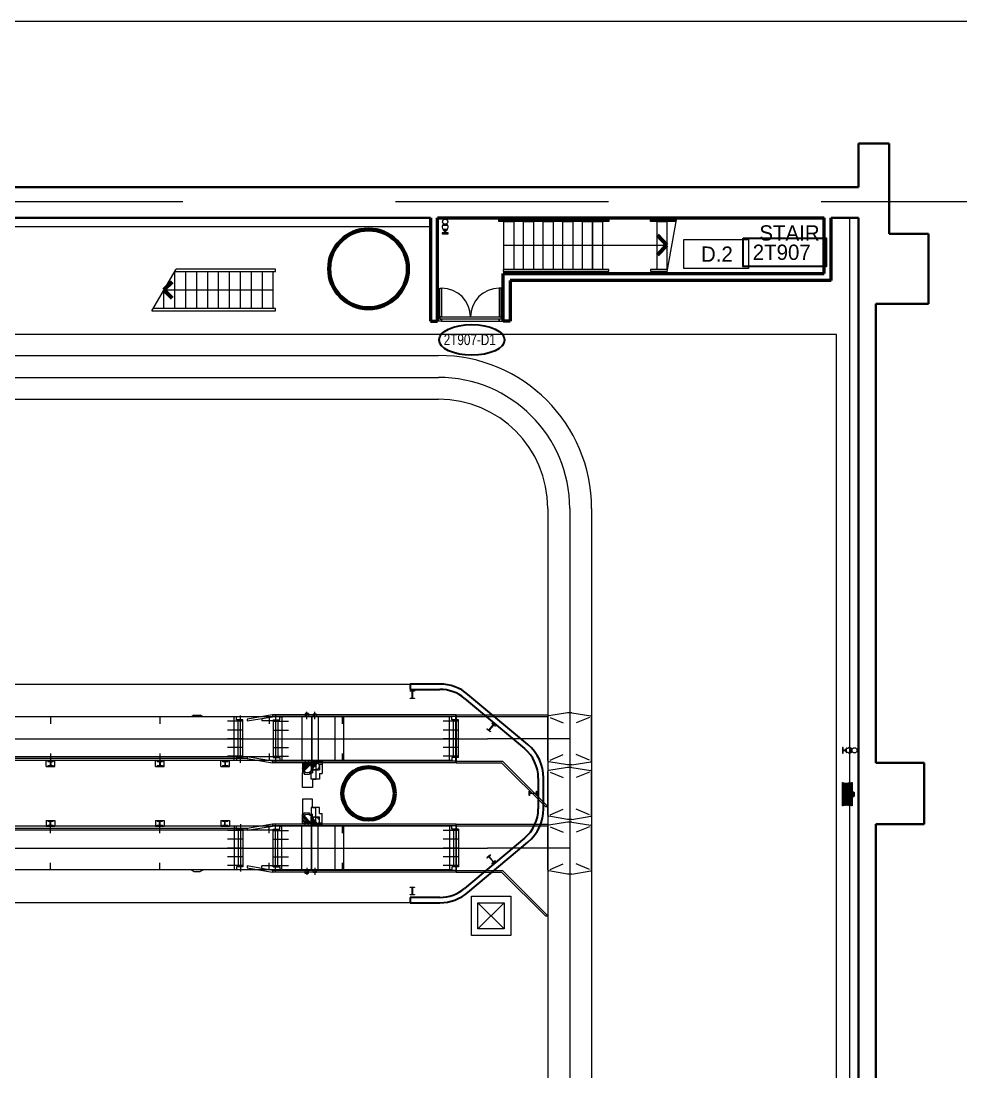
# Model space of a CAD drawing. Header units: metres. Extents: x 1807 to 3745, y 842 to 1968.
# Drawn here: x 3502.06 to 3523.54, y 1565.63 to 1589.67 of the extents above; entities that cross this region are included whole.
import ezdxf
from ezdxf.enums import TextEntityAlignment as Align

# ---------------------------------------------------------------- set-up
doc = ezdxf.new("R2010")
doc.units = ezdxf.units.M
doc.header["$MEASUREMENT"] = 0
doc.linetypes.add('DGN1', pattern=[7.299439, 0, -7.299439])
doc.linetypes.add('DGN2', pattern=[9.732586, 4.866293, -4.866293])
doc.layers.get('0').update_dxf_attribs({"lineweight": 0})
for name, color, linetype, lineweight in [('Level 1', 7, 'Continuous', 0), ('Level 31', 7, 'Continuous', 0), ('Level 33', 7, 'Continuous', 0), ('Primary Door', 7, 'Continuous', 0), ('TRIRIGA DOOR BOX', 7, 'Continuous', 0)]:
    doc.layers.add(name, color=color, linetype=linetype, lineweight=lineweight)
doc.styles.add('Style-CHAR_FAST_FONT', font='CHAR_FAST_FONT.shx', dxfattribs={"height": 0.2})

# ---------------------------------------------------------------- blocks, each defined once
blk = doc.blocks.new('AnonymusCell_226')
at = {"layer": 'Primary Door', "color": 7, "linetype": 'Continuous', "lineweight": 30}
blk.add_ellipse((0, 0), major_axis=(0.75, 0), ratio=0.466667, dxfattribs=at)
at = {"layer": 'Primary Door', "color": 7, "linetype": 'Continuous', "lineweight": 30, "style": 'Style-CHAR_FAST_FONT', "width": 0.799986}
blk.add_text('2T907-D1', height=0.25, dxfattribs=at).set_placement((-0.643, 0.133), align=Align.TOP_LEFT)
blk = doc.blocks.new('RFNUM4_4')
at = {"layer": 'Level 33', "color": 7, "linetype": 'Continuous', "lineweight": 13}
blk.add_lwpolyline([(0.00222, -0.00221), (-0.00763, -0.00221), (-0.00763, 0.00221), (0.00222, 0.00221)], close=True, dxfattribs=at)
at = {"layer": 'Level 33', "color": 7, "linetype": 'Continuous', "lineweight": 13, "style": 'Style-CHAR_FAST_FONT'}
blk.add_text(' D.2', height=0.002333, rotation=180, dxfattribs=at).set_placement((-0.0024, 0), align=Align.MIDDLE_CENTER)

msp = doc.modelspace()

# ---------------------------------------------------------------- linework, layer by layer
at = {"layer": 'Level 1', "color": 7, "linetype": 'Continuous', "lineweight": 13}
for p, q in [((3405.77, 1589.67), (3524.2, 1589.67)), ((3505.044, 1583.041), (3505.602, 1583.993)), ((3507.873, 1583.993), (3505.602, 1583.993)), ((3507.873, 1583.943), (3507.873, 1583.993)), ((3505.573, 1583.943), (3507.873, 1583.943)), ((3505.573, 1583.091), (3505.573, 1583.943)), ((3505.823, 1583.091), (3505.823, 1583.943)), ((3506.073, 1583.091), (3506.073, 1583.943)), ((3506.323, 1583.091), (3506.323, 1583.943)), ((3506.573, 1583.091), (3506.573, 1583.943)), ((3506.823, 1583.091), (3506.823, 1583.943)), ((3507.073, 1583.091), (3507.073, 1583.943)), ((3507.323, 1583.091), (3507.323, 1583.943)), ((3507.573, 1583.091), (3507.573, 1583.943)), ((3507.823, 1583.091), (3507.823, 1583.943)), ((3505.323, 1583.091), (3505.323, 1583.517)), ((3505.044, 1583.041), (3507.873, 1583.041)), ((3507.873, 1583.091), (3505.073, 1583.091)), ((3507.873, 1583.041), (3507.873, 1583.091)), ((3510.95, 1574.35), (3511.051, 1574.35)), ((3510.95, 1574.342), (3510.95, 1574.35)), ((3510.991, 1574.342), (3510.95, 1574.342)), ((3510.998, 1574.188), (3510.998, 1574.334)), ((3511.003, 1574.334), (3511.003, 1574.188)), ((3511.051, 1574.342), (3511.01, 1574.342)), ((3511.051, 1574.35), (3511.051, 1574.342)), ((3510.95, 1574.172), (3510.95, 1574.18)), ((3510.95, 1574.18), (3510.991, 1574.18)), ((3511.051, 1574.172), (3510.95, 1574.172)), ((3511.01, 1574.18), (3511.051, 1574.18)), ((3511.051, 1574.18), (3511.051, 1574.172)), ((3512.708, 1573.472), (3512.713, 1573.479)), ((3512.786, 1573.407), (3512.708, 1573.472)), ((3512.713, 1573.479), (3512.745, 1573.452)), ((3512.755, 1573.453), (3512.85, 1573.566)), ((3512.853, 1573.563), (3512.759, 1573.45)), ((3512.76, 1573.439), (3512.791, 1573.413)), ((3512.791, 1573.413), (3512.786, 1573.407)), ((3512.817, 1573.603), (3512.823, 1573.609)), ((3512.849, 1573.576), (3512.817, 1573.603)), ((3512.823, 1573.609), (3512.9, 1573.543)), ((3512.895, 1573.537), (3512.864, 1573.564)), ((3512.9, 1573.543), (3512.895, 1573.537)), ((3520.838, 1571.716), (3520.838, 1572.246)), ((3520.838, 1572.246), (3520.853, 1572.246)), ((3520.853, 1572.246), (3520.853, 1571.716)), ((3521.044, 1571.716), (3521.044, 1572.246)), ((3521.044, 1572.246), (3521.058, 1572.246)), ((3521.058, 1572.246), (3521.058, 1571.716)), ((3513.672, 1571.949), (3513.672, 1572.051)), ((3513.672, 1572.051), (3513.68, 1572.051)), ((3513.68, 1571.949), (3513.672, 1571.949)), ((3513.68, 1572.051), (3513.68, 1572.01)), ((3513.68, 1571.99), (3513.68, 1571.949)), ((3513.688, 1572.002), (3513.834, 1572.002)), ((3513.834, 1571.998), (3513.688, 1571.998)), ((3513.842, 1572.01), (3513.842, 1572.051)), ((3513.842, 1572.051), (3513.85, 1572.051)), ((3513.842, 1571.949), (3513.842, 1571.99)), ((3513.85, 1571.949), (3513.842, 1571.949)), ((3513.85, 1572.051), (3513.85, 1571.949)), ((3520.853, 1571.716), (3520.838, 1571.716)), ((3521.058, 1571.716), (3521.044, 1571.716)), ((3512.786, 1570.593), (3512.708, 1570.528)), ((3512.708, 1570.528), (3512.713, 1570.521)), ((3512.713, 1570.521), (3512.745, 1570.548)), ((3512.755, 1570.547), (3512.85, 1570.434)), ((3512.853, 1570.437), (3512.759, 1570.55)), ((3512.76, 1570.561), (3512.791, 1570.587)), ((3512.791, 1570.587), (3512.786, 1570.593)), ((3512.849, 1570.424), (3512.817, 1570.397)), ((3512.817, 1570.397), (3512.823, 1570.391)), ((3512.823, 1570.391), (3512.9, 1570.457)), ((3512.895, 1570.463), (3512.864, 1570.436)), ((3512.9, 1570.457), (3512.895, 1570.463)), ((3510.95, 1569.848), (3510.95, 1569.856)), ((3510.95, 1569.856), (3511.051, 1569.856)), ((3510.991, 1569.848), (3510.95, 1569.848)), ((3510.998, 1569.693), (3510.998, 1569.84)), ((3511.003, 1569.84), (3511.003, 1569.693)), ((3511.051, 1569.848), (3511.011, 1569.848)), ((3511.051, 1569.856), (3511.051, 1569.848)), ((3510.95, 1569.678), (3510.95, 1569.686)), ((3510.95, 1569.686), (3510.991, 1569.686)), ((3511.051, 1569.678), (3510.95, 1569.678)), ((3511.011, 1569.686), (3511.051, 1569.686)), ((3511.051, 1569.686), (3511.051, 1569.678)), ((3512.5, 1569.5), (3513.1, 1569.5)), ((3512.5, 1568.9), (3512.5, 1569.5)), ((3513.1, 1569.5), (3513.1, 1568.9)), ((3513.1, 1568.9), (3512.5, 1568.9))]:
    msp.add_line(p, q, dxfattribs=at)
at = {"layer": 'Level 1', "color": 7, "linetype": 'Continuous', "lineweight": 40}
for p, q in [((3521.2, 1585.87), (3521.2, 1586.87)), ((3521.2, 1586.87), (3521.9, 1586.87)), ((3521.9, 1586.87), (3521.9, 1584.8)), ((3403.57, 1585.87), (3521.2, 1585.87)), ((3474, 1585.17), (3511.42, 1585.17)), ((3520.58, 1585.17), (3521.2, 1585.17)), ((3521.2, 1585.17), (3521.2, 1522.9)), ((3521.9, 1584.8), (3522.8, 1584.8)), ((3522.8, 1584.8), (3522.8, 1583.2)), ((3522.8, 1583.2), (3521.6, 1583.2)), ((3521.6, 1583.2), (3521.6, 1572.7)), ((3521.6, 1572.7), (3522.7, 1572.7)), ((3522.7, 1572.7), (3522, 1572.7)), ((3522.7, 1571.3), (3522.7, 1572.7)), ((3522.7, 1572.7), (3522.7, 1571.3)), ((3522.7, 1571.3), (3521.6, 1571.3)), ((3521.6, 1571.3), (3521.6, 1560.7)), ((3522, 1571.3), (3522.7, 1571.3))]:
    msp.add_line(p, q, dxfattribs=at)
at = {"layer": 'Level 1', "color": 7, "linetype": 'DGN2', "lineweight": 0}
msp.add_line((3403.56, 1585.54), (3559.49, 1585.54), dxfattribs=at)
at = {"layer": 'Level 1', "color": 7, "linetype": 'Continuous', "lineweight": 53}
for p, q in [((3511.42, 1585.17), (3511.42, 1582.8)), ((3511.58, 1585.17), (3520.42, 1585.17)), ((3511.58, 1582.8), (3511.58, 1585.17)), ((3520.42, 1583.895), (3520.42, 1585.17)), ((3520.58, 1583.735), (3520.58, 1585.17)), ((3513.08, 1583.895), (3520.42, 1583.895)), ((3513.08, 1582.8), (3513.08, 1583.895)), ((3520.58, 1583.735), (3513.24, 1583.735)), ((3513.24, 1583.735), (3513.24, 1582.8)), ((3511.42, 1582.8), (3511.58, 1582.8)), ((3513.24, 1582.8), (3513.08, 1582.8))]:
    msp.add_line(p, q, dxfattribs=at)
at = {"layer": 'Level 1', "color": 7, "linetype": 'Continuous', "lineweight": 0}
for p, q in [((3513.32, 1585.17), (3513.095, 1585.17)), ((3513.095, 1585.17), (3513.095, 1585.12)), ((3513.32, 1585.12), (3513.32, 1585.17)), ((3513.77, 1585.17), (3513.545, 1585.17)), ((3513.545, 1585.17), (3513.545, 1585.12)), ((3513.77, 1585.12), (3513.77, 1585.17)), ((3514.22, 1585.17), (3513.995, 1585.17)), ((3513.995, 1585.17), (3513.995, 1585.12)), ((3514.22, 1585.12), (3514.22, 1585.17)), ((3514.67, 1585.17), (3514.445, 1585.17)), ((3514.445, 1585.17), (3514.445, 1585.12)), ((3514.67, 1585.12), (3514.67, 1585.17)), ((3515.12, 1585.17), (3514.895, 1585.17)), ((3514.895, 1585.17), (3514.895, 1585.12)), ((3515.12, 1585.12), (3515.12, 1585.17)), ((3515.345, 1585.17), (3515.12, 1585.17)), ((3515.12, 1585.17), (3515.12, 1585.12)), ((3515.345, 1585.12), (3515.345, 1585.17)), ((3516.82, 1585.17), (3516.595, 1585.17)), ((3516.595, 1585.17), (3516.595, 1585.12)), ((3516.82, 1583.895), (3517.045, 1585.17)), ((3516.82, 1585.12), (3516.82, 1585.17)), ((3521, 1523), (3521, 1585.17)), ((3448.58, 1584.97), (3511.42, 1584.97)), ((3511.704, 1584.999), (3511.704, 1585.014)), ((3511.713, 1585.016), (3511.713, 1585.033)), ((3511.733, 1584.999), (3511.733, 1585.014)), ((3511.77, 1584.999), (3511.77, 1585.014)), ((3511.79, 1585.033), (3511.79, 1585.016)), ((3511.798, 1585.014), (3511.799, 1585.014)), ((3511.799, 1585.014), (3511.799, 1584.999)), ((3512.98, 1585.08), (3512.98, 1585.12)), ((3512.98, 1585.12), (3515.495, 1585.12)), ((3515.495, 1585.08), (3512.98, 1585.08)), ((3513.095, 1585.12), (3513.32, 1585.12)), ((3513.095, 1585.08), (3513.32, 1585.08)), ((3513.095, 1583.985), (3513.095, 1585.08)), ((3513.32, 1585.08), (3513.32, 1583.985)), ((3513.545, 1585.12), (3513.77, 1585.12)), ((3513.545, 1585.08), (3513.77, 1585.08)), ((3513.545, 1583.985), (3513.545, 1585.08)), ((3513.77, 1585.08), (3513.77, 1583.985)), ((3513.995, 1585.12), (3514.22, 1585.12)), ((3513.995, 1585.08), (3514.22, 1585.08)), ((3513.995, 1583.985), (3513.995, 1585.08)), ((3514.22, 1585.08), (3514.22, 1583.985)), ((3514.445, 1585.12), (3514.67, 1585.12)), ((3514.445, 1585.08), (3514.67, 1585.08)), ((3514.445, 1583.985), (3514.445, 1585.08)), ((3514.67, 1585.08), (3514.67, 1583.985)), ((3514.895, 1585.12), (3515.12, 1585.12)), ((3514.895, 1585.08), (3515.12, 1585.08)), ((3514.895, 1583.985), (3514.895, 1585.08)), ((3515.12, 1585.12), (3515.345, 1585.12)), ((3515.12, 1585.08), (3515.12, 1583.985)), ((3515.12, 1585.08), (3515.345, 1585.08)), ((3515.12, 1583.985), (3515.12, 1585.08)), ((3515.345, 1585.08), (3515.345, 1583.985)), ((3515.495, 1585.12), (3515.495, 1585.08)), ((3516.445, 1585.12), (3517.036, 1585.12)), ((3516.445, 1585.08), (3516.445, 1585.12)), ((3517.029, 1585.08), (3516.445, 1585.08)), ((3516.595, 1585.12), (3516.82, 1585.12)), ((3516.595, 1585.08), (3516.82, 1585.08)), ((3516.595, 1583.985), (3516.595, 1585.08)), ((3516.82, 1585.08), (3516.82, 1583.985)), ((3511.819, 1584.822), (3511.684, 1584.822)), ((3511.684, 1584.822), (3511.684, 1584.802)), ((3511.684, 1584.802), (3511.819, 1584.802)), ((3511.799, 1584.899), (3511.704, 1584.899)), ((3511.704, 1584.899), (3511.704, 1584.889)), ((3511.704, 1584.889), (3511.799, 1584.889)), ((3511.774, 1584.889), (3511.729, 1584.889)), ((3511.729, 1584.889), (3511.729, 1584.88)), ((3511.744, 1584.857), (3511.74, 1584.857)), ((3511.741, 1584.877), (3511.741, 1584.889)), ((3511.759, 1584.857), (3511.744, 1584.857)), ((3511.744, 1584.857), (3511.744, 1584.822)), ((3511.744, 1584.822), (3511.759, 1584.822)), ((3511.763, 1584.857), (3511.759, 1584.857)), ((3511.759, 1584.822), (3511.759, 1584.857)), ((3511.762, 1584.877), (3511.762, 1584.889)), ((3511.774, 1584.877), (3511.774, 1584.889)), ((3511.799, 1584.889), (3511.799, 1584.899)), ((3511.819, 1584.802), (3511.819, 1584.822)), ((3513.095, 1584.545), (3516.82, 1584.545)), ((3515.495, 1583.985), (3513.08, 1583.985)), ((3513.08, 1583.985), (3513.08, 1583.945)), ((3513.32, 1583.985), (3513.095, 1583.985)), ((3513.77, 1583.985), (3513.545, 1583.985)), ((3514.22, 1583.985), (3513.995, 1583.985)), ((3514.67, 1583.985), (3514.445, 1583.985)), ((3515.12, 1583.985), (3514.895, 1583.985)), ((3515.345, 1583.985), (3515.12, 1583.985)), ((3515.495, 1583.945), (3515.495, 1583.985)), ((3516.836, 1583.985), (3516.445, 1583.985)), ((3516.445, 1583.985), (3516.445, 1583.945)), ((3516.82, 1583.985), (3516.595, 1583.985)), ((3513.08, 1583.945), (3515.495, 1583.945)), ((3513.095, 1583.945), (3513.32, 1583.945)), ((3513.095, 1583.895), (3513.095, 1583.945)), ((3513.32, 1583.895), (3513.095, 1583.895)), ((3513.32, 1583.945), (3513.32, 1583.895)), ((3513.545, 1583.945), (3513.77, 1583.945)), ((3513.545, 1583.895), (3513.545, 1583.945)), ((3513.77, 1583.895), (3513.545, 1583.895)), ((3513.77, 1583.945), (3513.77, 1583.895)), ((3513.995, 1583.945), (3514.22, 1583.945)), ((3513.995, 1583.895), (3513.995, 1583.945)), ((3514.22, 1583.895), (3513.995, 1583.895)), ((3514.22, 1583.945), (3514.22, 1583.895)), ((3514.445, 1583.945), (3514.67, 1583.945)), ((3514.445, 1583.895), (3514.445, 1583.945)), ((3514.67, 1583.895), (3514.445, 1583.895)), ((3514.67, 1583.945), (3514.67, 1583.895)), ((3514.895, 1583.945), (3515.12, 1583.945)), ((3514.895, 1583.895), (3514.895, 1583.945)), ((3515.12, 1583.895), (3514.895, 1583.895)), ((3515.12, 1583.945), (3515.12, 1583.895)), ((3515.12, 1583.945), (3515.345, 1583.945)), ((3515.12, 1583.895), (3515.12, 1583.945)), ((3515.345, 1583.895), (3515.12, 1583.895)), ((3515.345, 1583.945), (3515.345, 1583.895)), ((3516.445, 1583.945), (3516.829, 1583.945)), ((3516.595, 1583.945), (3516.82, 1583.945)), ((3516.595, 1583.895), (3516.595, 1583.945)), ((3516.82, 1583.895), (3516.595, 1583.895)), ((3516.82, 1583.945), (3516.82, 1583.895)), ((3505.323, 1583.517), (3507.823, 1583.517)), ((3511.63, 1583.56), (3511.67, 1583.56)), ((3511.63, 1582.9), (3511.63, 1583.56)), ((3511.67, 1583.56), (3511.67, 1582.9)), ((3513.03, 1583.56), (3512.99, 1583.56)), ((3512.99, 1583.56), (3512.99, 1582.9)), ((3513.03, 1582.9), (3513.03, 1583.56)), ((3511.58, 1582.8), (3511.58, 1582.9)), ((3511.58, 1582.9), (3511.63, 1582.9)), ((3511.67, 1582.8), (3511.58, 1582.8)), ((3511.67, 1582.9), (3511.63, 1582.9)), ((3511.63, 1582.9), (3513.03, 1582.9)), ((3511.63, 1582.85), (3511.63, 1582.9)), ((3511.63, 1582.9), (3511.63, 1582.85)), ((3513.03, 1582.85), (3511.63, 1582.85)), ((3511.63, 1582.85), (3511.67, 1582.85)), ((3512.99, 1582.85), (3511.67, 1582.85)), ((3511.67, 1582.85), (3511.67, 1582.8)), ((3511.67, 1582.85), (3511.67, 1582.8)), ((3511.67, 1582.8), (3512.99, 1582.8)), ((3512.99, 1582.9), (3513.03, 1582.9)), ((3512.99, 1582.8), (3512.99, 1582.85)), ((3513.03, 1582.85), (3512.99, 1582.85)), ((3512.99, 1582.85), (3512.99, 1582.8)), ((3512.99, 1582.8), (3513.08, 1582.8)), ((3513.03, 1582.9), (3513.03, 1582.85)), ((3513.08, 1582.9), (3513.03, 1582.9)), ((3513.03, 1582.9), (3513.03, 1582.85)), ((3513.08, 1582.8), (3513.08, 1582.9)), ((3520.7, 1582.5), (3403.17, 1582.5)), ((3520.7, 1523), (3520.7, 1582.5)), ((3448.4, 1582.018), (3511.6, 1582.018)), ((3448.4, 1581.018), (3511.6, 1581.018)), ((3514.1, 1578.518), (3514.1, 1447.9)), ((3515.1, 1578.518), (3515.1, 1447.9)), ((3486.27, 1574.5), (3511.63, 1574.5)), ((3512.273, 1574.266), (3513.643, 1573.116)), ((3514.599, 1573.874), (3514.601, 1573.876)), ((3514.601, 1573.874), (3514.599, 1573.876)), ((3511.853, 1573.75), (3486.047, 1573.75)), ((3502.728, 1573.75), (3502.728, 1573.59)), ((3505.228, 1573.75), (3505.228, 1573.59)), ((3506.003, 1573.79), (3505.934, 1573.75)), ((3506.003, 1573.79), (3506.153, 1573.79)), ((3506.223, 1573.75), (3506.153, 1573.79)), ((3507.128, 1573.65), (3506.778, 1573.65)), ((3506.978, 1573.75), (3506.928, 1573.75)), ((3506.978, 1573.68), (3506.978, 1573.75)), ((3507.128, 1573.68), (3506.978, 1573.68)), ((3507.128, 1572.82), (3507.128, 1573.68)), ((3507.803, 1573.8), (3507.228, 1573.7)), ((3507.228, 1573.66), (3507.803, 1573.75)), ((3507.228, 1573.7), (3507.228, 1573.66)), ((3507.559, 1573.7), (3507.559, 1573.66)), ((3507.818, 1573.66), (3507.559, 1573.66)), ((3507.728, 1573.75), (3507.728, 1573.59)), ((3512, 1573.8), (3507.803, 1573.8)), ((3507.803, 1573.8), (3507.803, 1573.75)), ((3512, 1573.76), (3507.803, 1573.76)), ((3507.819, 1573.68), (3507.819, 1572.82)), ((3507.819, 1573.68), (3507.969, 1573.68)), ((3507.819, 1573.65), (3508.169, 1573.65)), ((3507.968, 1573.75), (3508.018, 1573.75)), ((3507.969, 1573.68), (3507.969, 1573.75)), ((3508.688, 1573.76), (3508.488, 1573.76)), ((3508.548, 1573.83), (3508.548, 1573.76)), ((3508.628, 1573.83), (3508.548, 1573.83)), ((3508.628, 1573.83), (3508.628, 1573.76)), ((3508.847, 1573.76), (3508.697, 1573.76)), ((3508.812, 1573.81), (3508.732, 1573.81)), ((3508.732, 1573.81), (3508.732, 1573.76)), ((3508.812, 1573.81), (3508.812, 1573.76)), ((3509.4, 1573.75), (3509.4, 1573.59)), ((3512.053, 1573.65), (3511.703, 1573.65)), ((3511.903, 1573.75), (3511.853, 1573.75)), ((3511.903, 1573.68), (3511.903, 1573.75)), ((3512.053, 1573.68), (3511.903, 1573.68)), ((3512, 1573.8), (3512.72, 1573.8)), ((3512, 1573.8), (3512, 1572.7)), ((3512, 1573.76), (3512.72, 1573.76)), ((3512.053, 1572.82), (3512.053, 1573.68)), ((3512.72, 1573.8), (3514.1, 1573.8)), ((3512.72, 1573.76), (3514.1, 1573.76)), ((3514.1, 1572.751), (3514.1, 1573.749)), ((3514.55, 1573.845), (3514.121, 1573.773)), ((3514.15, 1573.738), (3514.45, 1573.611)), ((3514.65, 1573.845), (3514.55, 1573.845)), ((3514.65, 1573.845), (3515.079, 1573.773)), ((3515.05, 1573.738), (3514.75, 1573.611)), ((3515.1, 1572.751), (3515.1, 1573.749)), ((3515.1, 1572.751), (3515.1, 1573.749)), ((3507.128, 1573.45), (3506.778, 1573.45)), ((3507.819, 1573.45), (3508.169, 1573.45)), ((3512.053, 1573.45), (3511.703, 1573.45)), ((3507.128, 1573.25), (3506.778, 1573.25)), ((3507.819, 1573.25), (3508.169, 1573.25)), ((3512.053, 1573.25), (3511.703, 1573.25)), ((3512.721, 1573.249), (3512.719, 1573.251)), ((3512.721, 1573.251), (3512.719, 1573.249)), ((3514.601, 1573.249), (3514.599, 1573.251)), ((3514.601, 1573.251), (3514.599, 1573.249)), ((3514.599, 1573.249), (3514.601, 1573.251)), ((3514.601, 1573.249), (3514.599, 1573.251)), ((3502.728, 1572.91), (3502.728, 1572.75)), ((3505.228, 1572.91), (3505.228, 1572.75)), ((3507.128, 1573.05), (3506.778, 1573.05)), ((3507.728, 1572.91), (3507.728, 1572.75)), ((3507.819, 1573.05), (3508.169, 1573.05)), ((3509.4, 1572.91), (3509.4, 1572.75)), ((3512.053, 1573.05), (3511.703, 1573.05)), ((3520.853, 1573.053), (3520.833, 1573.053)), ((3520.833, 1573.053), (3520.833, 1572.918)), ((3520.833, 1572.918), (3520.853, 1572.918)), ((3520.853, 1572.918), (3520.853, 1573.053)), ((3520.888, 1572.993), (3520.853, 1572.993)), ((3520.853, 1572.993), (3520.853, 1572.978)), ((3520.853, 1572.978), (3520.888, 1572.978)), ((3520.888, 1572.993), (3520.888, 1572.997)), ((3520.888, 1572.978), (3520.888, 1572.993)), ((3520.888, 1572.974), (3520.888, 1572.978)), ((3520.908, 1572.996), (3520.92, 1572.996)), ((3520.908, 1572.975), (3520.92, 1572.975)), ((3520.908, 1572.963), (3520.92, 1572.963)), ((3520.92, 1573.008), (3520.911, 1573.008)), ((3520.93, 1573.033), (3520.92, 1573.033)), ((3520.92, 1573.033), (3520.92, 1572.938)), ((3520.92, 1572.963), (3520.92, 1573.008)), ((3520.92, 1572.938), (3520.93, 1572.938)), ((3520.93, 1572.938), (3520.93, 1573.033)), ((3521.03, 1573.033), (3521.045, 1573.033)), ((3521.03, 1573.004), (3521.045, 1573.004)), ((3521.03, 1572.967), (3521.045, 1572.967)), ((3521.045, 1572.938), (3521.03, 1572.938)), ((3521.045, 1572.939), (3521.045, 1572.938)), ((3521.047, 1573.024), (3521.064, 1573.024)), ((3521.064, 1572.947), (3521.047, 1572.947)), ((3511.853, 1572.75), (3486.047, 1572.75)), ((3507.818, 1572.84), (3488.228, 1572.84)), ((3507.228, 1572.8), (3488.228, 1572.8)), ((3502.628, 1572.616), (3502.628, 1572.75)), ((3502.628, 1572.75), (3502.828, 1572.75)), ((3502.668, 1572.74), (3502.788, 1572.74)), ((3502.668, 1572.74), (3502.668, 1572.73)), ((3502.668, 1572.73), (3502.723, 1572.73)), ((3502.688, 1572.75), (3502.688, 1572.74)), ((3502.723, 1572.73), (3502.723, 1572.636)), ((3502.733, 1572.73), (3502.788, 1572.73)), ((3502.733, 1572.73), (3502.733, 1572.636)), ((3502.768, 1572.75), (3502.768, 1572.74)), ((3502.788, 1572.74), (3502.788, 1572.73)), ((3502.828, 1572.616), (3502.828, 1572.75)), ((3505.128, 1572.616), (3505.128, 1572.75)), ((3505.128, 1572.75), (3505.328, 1572.75)), ((3505.168, 1572.74), (3505.288, 1572.74)), ((3505.168, 1572.74), (3505.168, 1572.73)), ((3505.168, 1572.73), (3505.223, 1572.73)), ((3505.188, 1572.75), (3505.188, 1572.74)), ((3505.223, 1572.73), (3505.223, 1572.636)), ((3505.233, 1572.73), (3505.288, 1572.73)), ((3505.233, 1572.73), (3505.233, 1572.636)), ((3505.268, 1572.75), (3505.268, 1572.74)), ((3505.288, 1572.74), (3505.288, 1572.73)), ((3505.328, 1572.616), (3505.328, 1572.75)), ((3506.62, 1572.616), (3506.62, 1572.75)), ((3506.62, 1572.75), (3506.82, 1572.75)), ((3506.66, 1572.74), (3506.78, 1572.74)), ((3506.66, 1572.74), (3506.66, 1572.73)), ((3506.66, 1572.73), (3506.715, 1572.73)), ((3506.68, 1572.75), (3506.68, 1572.74)), ((3506.715, 1572.73), (3506.715, 1572.636)), ((3506.725, 1572.73), (3506.78, 1572.73)), ((3506.725, 1572.73), (3506.725, 1572.636)), ((3506.76, 1572.75), (3506.76, 1572.74)), ((3507.128, 1572.85), (3506.778, 1572.85)), ((3506.78, 1572.74), (3506.78, 1572.73)), ((3506.82, 1572.616), (3506.82, 1572.75)), ((3506.978, 1572.75), (3506.928, 1572.75)), ((3507.128, 1572.82), (3506.978, 1572.82)), ((3506.978, 1572.82), (3506.978, 1572.75)), ((3507.228, 1572.84), (3507.228, 1572.8)), ((3507.803, 1572.74), (3507.228, 1572.84)), ((3507.228, 1572.8), (3507.803, 1572.7)), ((3512, 1572.74), (3507.803, 1572.74)), ((3507.803, 1572.74), (3507.803, 1572.7)), ((3512, 1572.7), (3507.803, 1572.7)), ((3507.819, 1572.85), (3508.169, 1572.85)), ((3507.819, 1572.82), (3507.969, 1572.82)), ((3507.968, 1572.75), (3508.018, 1572.75)), ((3507.969, 1572.82), (3507.969, 1572.75)), ((3508.688, 1572.74), (3508.488, 1572.74)), ((3508.492, 1572.69), (3508.492, 1572.472)), ((3508.492, 1572.69), (3508.792, 1572.69)), ((3508.493, 1572.587), (3508.596, 1572.69)), ((3508.496, 1572.554), (3508.628, 1572.687)), ((3508.506, 1572.529), (3508.654, 1572.677)), ((3508.52, 1572.508), (3508.675, 1572.662)), ((3508.548, 1572.74), (3508.548, 1572.69)), ((3508.628, 1572.74), (3508.628, 1572.69)), ((3508.692, 1572.72), (3508.692, 1572.538)), ((3508.692, 1572.72), (3508.942, 1572.72)), ((3508.692, 1572.633), (3508.779, 1572.72)), ((3508.695, 1572.607), (3508.805, 1572.717)), ((3508.847, 1572.74), (3508.697, 1572.74)), ((3508.703, 1572.585), (3508.827, 1572.709)), ((3508.715, 1572.568), (3508.844, 1572.697)), ((3508.732, 1572.74), (3508.732, 1572.72)), ((3508.792, 1572.69), (3508.792, 1572.63)), ((3508.812, 1572.74), (3508.812, 1572.72)), ((3508.882, 1572.67), (3508.942, 1572.67)), ((3508.882, 1572.67), (3508.882, 1572.538)), ((3508.942, 1572.72), (3508.942, 1572.67)), ((3512.053, 1572.85), (3511.703, 1572.85)), ((3511.903, 1572.75), (3511.853, 1572.75)), ((3512.053, 1572.82), (3511.903, 1572.82)), ((3511.903, 1572.82), (3511.903, 1572.75)), ((3512, 1572.74), (3512.72, 1572.74)), ((3512, 1572.7), (3512.72, 1572.7)), ((3512.72, 1572.74), (3513.06, 1572.74)), ((3512.72, 1572.7), (3513.043, 1572.7)), ((3513.043, 1572.7), (3514.043, 1571.7)), ((3513.06, 1572.74), (3514.1, 1571.7)), ((3514.55, 1572.655), (3514.121, 1572.726)), ((3514.15, 1572.762), (3514.45, 1572.889)), ((3514.65, 1572.655), (3514.55, 1572.655)), ((3514.65, 1572.655), (3515.079, 1572.726)), ((3515.05, 1572.762), (3514.75, 1572.889)), ((3502.628, 1572.616), (3502.828, 1572.616)), ((3502.668, 1572.636), (3502.668, 1572.626)), ((3502.668, 1572.636), (3502.723, 1572.636)), ((3502.668, 1572.626), (3502.788, 1572.626)), ((3502.733, 1572.636), (3502.788, 1572.636)), ((3502.788, 1572.636), (3502.788, 1572.626)), ((3505.128, 1572.616), (3505.328, 1572.616)), ((3505.168, 1572.636), (3505.168, 1572.626)), ((3505.168, 1572.636), (3505.223, 1572.636)), ((3505.168, 1572.626), (3505.288, 1572.626)), ((3505.233, 1572.636), (3505.288, 1572.636)), ((3505.288, 1572.636), (3505.288, 1572.626)), ((3506.62, 1572.616), (3506.82, 1572.616)), ((3506.66, 1572.636), (3506.66, 1572.626)), ((3506.66, 1572.636), (3506.715, 1572.636)), ((3506.66, 1572.626), (3506.78, 1572.626)), ((3506.725, 1572.636), (3506.78, 1572.636)), ((3506.78, 1572.636), (3506.78, 1572.626)), ((3508.492, 1572.472), (3508.528, 1572.472)), ((3508.528, 1572.472), (3508.528, 1572.442)), ((3508.528, 1572.442), (3508.649, 1572.442)), ((3508.648, 1572.472), (3508.648, 1572.442)), ((3508.648, 1572.472), (3508.72, 1572.472)), ((3508.692, 1572.538), (3508.882, 1572.538)), ((3508.72, 1572.63), (3508.792, 1572.63)), ((3508.72, 1572.63), (3508.72, 1572.472)), ((3514.1, 1571.501), (3514.1, 1572.499)), ((3514.55, 1572.595), (3514.121, 1572.523)), ((3514.15, 1572.488), (3514.45, 1572.361)), ((3514.65, 1572.595), (3514.55, 1572.595)), ((3514.599, 1572.624), (3514.601, 1572.626)), ((3514.601, 1572.624), (3514.599, 1572.626)), ((3514.65, 1572.595), (3515.079, 1572.523)), ((3515.05, 1572.488), (3514.75, 1572.361)), ((3515.1, 1571.501), (3515.1, 1572.499)), ((3515.1, 1571.501), (3515.1, 1572.499)), ((3514, 1572.35), (3514, 1571.65)), ((3520.854, 1571.736), (3520.854, 1572.226)), ((3520.873, 1571.736), (3520.873, 1572.226)), ((3520.891, 1571.736), (3520.891, 1572.226)), ((3520.91, 1571.736), (3520.91, 1572.226)), ((3520.928, 1571.736), (3520.928, 1572.226)), ((3520.947, 1571.736), (3520.947, 1572.226)), ((3520.965, 1571.739), (3520.965, 1572.226)), ((3520.965, 1571.739), (3520.965, 1572.226)), ((3520.984, 1571.736), (3520.984, 1572.226)), ((3521.003, 1571.736), (3521.003, 1572.226)), ((3521.021, 1571.736), (3521.021, 1572.226)), ((3521.04, 1571.736), (3521.04, 1572.226)), ((3514.599, 1571.999), (3514.601, 1572.001)), ((3514.601, 1571.999), (3514.599, 1572.001)), ((3514.043, 1571.7), (3514.1, 1571.7)), ((3508.492, 1571.528), (3508.528, 1571.528)), ((3508.492, 1571.31), (3508.492, 1571.528)), ((3508.506, 1571.471), (3508.654, 1571.323)), ((3508.52, 1571.492), (3508.675, 1571.337)), ((3508.528, 1571.558), (3508.649, 1571.558)), ((3508.528, 1571.528), (3508.528, 1571.558)), ((3508.648, 1571.528), (3508.648, 1571.558)), ((3508.648, 1571.528), (3508.72, 1571.528)), ((3508.692, 1571.462), (3508.882, 1571.462)), ((3508.692, 1571.28), (3508.692, 1571.462)), ((3508.72, 1571.37), (3508.72, 1571.528)), ((3508.882, 1571.33), (3508.882, 1571.462)), ((3514.55, 1571.405), (3514.121, 1571.476)), ((3514.15, 1571.512), (3514.45, 1571.639)), ((3514.65, 1571.405), (3515.079, 1571.476)), ((3515.05, 1571.512), (3514.75, 1571.639)), ((3511.853, 1571.25), (3487.489, 1571.25)), ((3502.628, 1571.384), (3502.628, 1571.25)), ((3502.628, 1571.384), (3502.828, 1571.384)), ((3502.628, 1571.25), (3502.828, 1571.25)), ((3502.668, 1571.374), (3502.788, 1571.374)), ((3502.668, 1571.364), (3502.668, 1571.374)), ((3502.668, 1571.364), (3502.723, 1571.364)), ((3502.668, 1571.27), (3502.723, 1571.27)), ((3502.668, 1571.26), (3502.668, 1571.27)), ((3502.668, 1571.26), (3502.788, 1571.26)), ((3502.688, 1571.25), (3502.688, 1571.26)), ((3502.723, 1571.27), (3502.723, 1571.364)), ((3502.728, 1571.09), (3502.728, 1571.25)), ((3502.733, 1571.364), (3502.788, 1571.364)), ((3502.733, 1571.27), (3502.733, 1571.364)), ((3502.733, 1571.27), (3502.788, 1571.27)), ((3502.768, 1571.25), (3502.768, 1571.26)), ((3502.788, 1571.364), (3502.788, 1571.374)), ((3502.788, 1571.26), (3502.788, 1571.27)), ((3502.828, 1571.384), (3502.828, 1571.25)), ((3505.128, 1571.384), (3505.128, 1571.25)), ((3505.128, 1571.384), (3505.328, 1571.384)), ((3505.128, 1571.25), (3505.328, 1571.25)), ((3505.168, 1571.374), (3505.288, 1571.374)), ((3505.168, 1571.364), (3505.168, 1571.374)), ((3505.168, 1571.364), (3505.223, 1571.364)), ((3505.168, 1571.27), (3505.223, 1571.27)), ((3505.168, 1571.26), (3505.168, 1571.27)), ((3505.168, 1571.26), (3505.288, 1571.26)), ((3505.188, 1571.25), (3505.188, 1571.26)), ((3505.223, 1571.27), (3505.223, 1571.364)), ((3505.228, 1571.09), (3505.228, 1571.25)), ((3505.233, 1571.364), (3505.288, 1571.364)), ((3505.233, 1571.27), (3505.233, 1571.364)), ((3505.233, 1571.27), (3505.288, 1571.27)), ((3505.268, 1571.25), (3505.268, 1571.26)), ((3505.288, 1571.364), (3505.288, 1571.374)), ((3505.288, 1571.26), (3505.288, 1571.27)), ((3505.328, 1571.384), (3505.328, 1571.25)), ((3506.62, 1571.384), (3506.62, 1571.25)), ((3506.62, 1571.384), (3506.82, 1571.384)), ((3506.62, 1571.25), (3506.82, 1571.25)), ((3506.66, 1571.374), (3506.78, 1571.374)), ((3506.66, 1571.364), (3506.66, 1571.374)), ((3506.66, 1571.364), (3506.715, 1571.364)), ((3506.66, 1571.27), (3506.715, 1571.27)), ((3506.66, 1571.26), (3506.66, 1571.27)), ((3506.66, 1571.26), (3506.78, 1571.26)), ((3506.68, 1571.25), (3506.68, 1571.26)), ((3506.715, 1571.27), (3506.715, 1571.364)), ((3506.725, 1571.364), (3506.78, 1571.364)), ((3506.725, 1571.27), (3506.725, 1571.364)), ((3506.725, 1571.27), (3506.78, 1571.27)), ((3506.76, 1571.25), (3506.76, 1571.26)), ((3506.78, 1571.364), (3506.78, 1571.374)), ((3506.78, 1571.26), (3506.78, 1571.27)), ((3506.82, 1571.384), (3506.82, 1571.25)), ((3506.978, 1571.25), (3506.928, 1571.25)), ((3506.978, 1571.18), (3506.978, 1571.25)), ((3507.803, 1571.3), (3507.228, 1571.2)), ((3507.228, 1571.16), (3507.803, 1571.25)), ((3507.728, 1571.09), (3507.728, 1571.25)), ((3512, 1571.3), (3507.803, 1571.3)), ((3507.803, 1571.3), (3507.803, 1571.25)), ((3512, 1571.26), (3507.803, 1571.26)), ((3507.968, 1571.25), (3508.018, 1571.25)), ((3507.969, 1571.18), (3507.969, 1571.25)), ((3508.688, 1571.26), (3508.488, 1571.26)), ((3508.492, 1571.31), (3508.792, 1571.31)), ((3508.493, 1571.413), (3508.596, 1571.31)), ((3508.496, 1571.446), (3508.628, 1571.313)), ((3508.548, 1571.26), (3508.548, 1571.31)), ((3508.628, 1571.26), (3508.628, 1571.31)), ((3508.692, 1571.366), (3508.779, 1571.28)), ((3508.692, 1571.28), (3508.942, 1571.28)), ((3508.695, 1571.393), (3508.805, 1571.283)), ((3508.847, 1571.26), (3508.697, 1571.26)), ((3508.703, 1571.414), (3508.827, 1571.291)), ((3508.715, 1571.432), (3508.844, 1571.303)), ((3508.72, 1571.37), (3508.792, 1571.37)), ((3508.732, 1571.26), (3508.732, 1571.28)), ((3508.792, 1571.31), (3508.792, 1571.37)), ((3508.812, 1571.26), (3508.812, 1571.28)), ((3508.882, 1571.33), (3508.942, 1571.33)), ((3508.942, 1571.28), (3508.942, 1571.33)), ((3509.4, 1571.25), (3509.4, 1571.09)), ((3511.903, 1571.25), (3511.853, 1571.25)), ((3511.903, 1571.18), (3511.903, 1571.25)), ((3512, 1571.3), (3512.72, 1571.3)), ((3512, 1571.3), (3512, 1570.2)), ((3512, 1571.26), (3512.72, 1571.26)), ((3512.72, 1571.3), (3514.1, 1571.3)), ((3512.72, 1571.26), (3514.1, 1571.26)), ((3514.1, 1570.251), (3514.1, 1571.249)), ((3514.55, 1571.345), (3514.121, 1571.273)), ((3514.15, 1571.238), (3514.45, 1571.111)), ((3514.65, 1571.405), (3514.55, 1571.405)), ((3514.65, 1571.345), (3514.55, 1571.345)), ((3514.599, 1571.374), (3514.601, 1571.376)), ((3514.601, 1571.374), (3514.599, 1571.376)), ((3514.65, 1571.345), (3515.079, 1571.273)), ((3515.05, 1571.238), (3514.75, 1571.111)), ((3515.1, 1570.251), (3515.1, 1571.249)), ((3515.1, 1570.251), (3515.1, 1571.249)), ((3507.228, 1571.2), (3488.228, 1571.2)), ((3507.818, 1571.16), (3488.228, 1571.16)), ((3507.128, 1571.15), (3506.778, 1571.15)), ((3507.128, 1571.18), (3506.978, 1571.18)), ((3507.128, 1571.18), (3507.128, 1570.32)), ((3507.228, 1571.2), (3507.228, 1571.16)), ((3507.819, 1570.32), (3507.819, 1571.18)), ((3507.819, 1571.18), (3507.969, 1571.18)), ((3507.819, 1571.15), (3508.169, 1571.15)), ((3512.053, 1571.15), (3511.703, 1571.15)), ((3512.053, 1571.18), (3511.903, 1571.18)), ((3512.053, 1571.18), (3512.053, 1570.32)), ((3507.128, 1570.95), (3506.778, 1570.95)), ((3507.128, 1570.75), (3506.778, 1570.75)), ((3507.819, 1570.95), (3508.169, 1570.95)), ((3507.819, 1570.75), (3508.169, 1570.75)), ((3512.053, 1570.95), (3511.703, 1570.95)), ((3512.053, 1570.75), (3511.703, 1570.75)), ((3513.643, 1570.884), (3512.273, 1569.734)), ((3512.721, 1570.749), (3512.719, 1570.751)), ((3512.721, 1570.751), (3512.719, 1570.749)), ((3514.601, 1570.749), (3514.599, 1570.751)), ((3514.601, 1570.751), (3514.599, 1570.749)), ((3514.599, 1570.749), (3514.601, 1570.751)), ((3514.601, 1570.749), (3514.599, 1570.751)), ((3507.128, 1570.55), (3506.778, 1570.55)), ((3507.819, 1570.55), (3508.169, 1570.55)), ((3512.053, 1570.55), (3511.703, 1570.55)), ((3511.853, 1570.25), (3486.047, 1570.25)), ((3502.728, 1570.25), (3502.728, 1570.41)), ((3505.228, 1570.25), (3505.228, 1570.41)), ((3506.003, 1570.21), (3505.934, 1570.25)), ((3506.223, 1570.25), (3506.153, 1570.21)), ((3507.128, 1570.35), (3506.778, 1570.35)), ((3506.978, 1570.25), (3506.928, 1570.25)), ((3507.128, 1570.32), (3506.978, 1570.32)), ((3506.978, 1570.32), (3506.978, 1570.25)), ((3507.228, 1570.34), (3507.228, 1570.3)), ((3507.803, 1570.24), (3507.228, 1570.34)), ((3507.228, 1570.3), (3507.803, 1570.2)), ((3507.559, 1570.3), (3507.559, 1570.34)), ((3507.818, 1570.34), (3507.559, 1570.34)), ((3507.728, 1570.25), (3507.728, 1570.41)), ((3507.819, 1570.35), (3508.169, 1570.35)), ((3507.819, 1570.32), (3507.969, 1570.32)), ((3507.968, 1570.25), (3508.018, 1570.25)), ((3507.969, 1570.32), (3507.969, 1570.25)), ((3509.4, 1570.41), (3509.4, 1570.25)), ((3512.053, 1570.35), (3511.703, 1570.35)), ((3511.903, 1570.25), (3511.853, 1570.25)), ((3512.053, 1570.32), (3511.903, 1570.32)), ((3511.903, 1570.32), (3511.903, 1570.25)), ((3514.15, 1570.262), (3514.45, 1570.389)), ((3515.05, 1570.262), (3514.75, 1570.389)), ((3506.003, 1570.21), (3506.153, 1570.21)), ((3512, 1570.24), (3507.803, 1570.24)), ((3507.803, 1570.24), (3507.803, 1570.2)), ((3512, 1570.2), (3507.803, 1570.2)), ((3508.688, 1570.24), (3508.488, 1570.24)), ((3508.548, 1570.17), (3508.548, 1570.24)), ((3508.628, 1570.17), (3508.548, 1570.17)), ((3508.628, 1570.17), (3508.628, 1570.24)), ((3508.847, 1570.24), (3508.697, 1570.24)), ((3508.732, 1570.19), (3508.732, 1570.24)), ((3508.812, 1570.19), (3508.732, 1570.19)), ((3508.812, 1570.19), (3508.812, 1570.24)), ((3512, 1570.24), (3512.72, 1570.24)), ((3512, 1570.2), (3512.72, 1570.2)), ((3512.72, 1570.24), (3513.06, 1570.24)), ((3512.72, 1570.2), (3513.043, 1570.2)), ((3513.043, 1570.2), (3514.043, 1569.2)), ((3513.06, 1570.24), (3514.1, 1569.2)), ((3514.55, 1570.155), (3514.121, 1570.226)), ((3514.65, 1570.155), (3514.55, 1570.155)), ((3514.65, 1570.155), (3515.079, 1570.226)), ((3512.35, 1569.65), (3513.25, 1569.65)), ((3512.35, 1568.75), (3512.35, 1569.65)), ((3513.25, 1569.65), (3513.25, 1568.75)), ((3511.63, 1569.5), (3486.27, 1569.5)), ((3512.5, 1569.5), (3513.1, 1568.9)), ((3513.1, 1569.5), (3512.5, 1568.9)), ((3514.043, 1569.2), (3514.1, 1569.2)), ((3513.25, 1568.75), (3512.35, 1568.75))]:
    msp.add_line(p, q, dxfattribs=at)
at = {"layer": 'Level 1', "color": 7, "linetype": 'Continuous', "lineweight": 70}
for p, q in [((3516.608, 1584.768), (3516.82, 1584.545)), ((3516.82, 1584.545), (3516.608, 1584.322)), ((3505.512, 1583.706), (3505.323, 1583.517)), ((3505.323, 1583.517), (3505.512, 1583.328))]:
    msp.add_line(p, q, dxfattribs=at)
at = {"layer": 'Level 1', "color": 7, "linetype": 'Continuous', "lineweight": 0, "ltscale": 4}
for p, q in [((3448.4, 1581.518), (3511.6, 1581.518)), ((3514.6, 1578.518), (3514.6, 1447.9)), ((3508.588, 1573.7), (3508.588, 1573.864)), ((3508.772, 1573.7), (3508.772, 1573.864)), ((3506.928, 1572.75), (3506.928, 1573.75)), ((3507.018, 1572.82), (3507.018, 1573.68)), ((3507.073, 1572.7), (3507.073, 1573.785)), ((3507.874, 1573.8), (3507.874, 1572.715)), ((3507.929, 1573.68), (3507.929, 1572.82)), ((3508.019, 1573.75), (3508.019, 1572.75)), ((3508.475, 1573.75), (3508.475, 1572.75)), ((3508.697, 1573.75), (3508.697, 1572.75)), ((3508.701, 1573.75), (3508.701, 1572.75)), ((3508.847, 1573.75), (3508.847, 1572.75)), ((3509.228, 1573.75), (3509.228, 1572.75)), ((3509.428, 1573.75), (3509.428, 1572.75)), ((3511.853, 1572.75), (3511.853, 1573.75)), ((3511.943, 1572.82), (3511.943, 1573.68)), ((3511.998, 1572.7), (3511.998, 1573.785)), ((3485.18, 1573.25), (3512.72, 1573.25)), ((3514.6, 1573.25), (3512.72, 1573.25)), ((3508.942, 1572.67), (3508.942, 1572.458)), ((3508.492, 1572.134), (3508.492, 1572.472)), ((3508.692, 1572.326), (3508.692, 1572.538)), ((3508.792, 1572.63), (3508.792, 1572.322)), ((3508.882, 1572.458), (3508.882, 1572.326)), ((3508.882, 1572.458), (3508.942, 1572.458)), ((3508.882, 1572.326), (3508.692, 1572.326)), ((3508.72, 1572.322), (3508.72, 1572.134)), ((3508.72, 1572.322), (3508.792, 1572.322)), ((3508.72, 1572.134), (3508.492, 1572.134)), ((3508.492, 1571.866), (3508.492, 1571.528)), ((3508.72, 1571.866), (3508.492, 1571.866)), ((3508.72, 1571.678), (3508.72, 1571.866)), ((3508.692, 1571.674), (3508.692, 1571.462)), ((3508.882, 1571.674), (3508.692, 1571.674)), ((3508.72, 1571.678), (3508.792, 1571.678)), ((3508.792, 1571.37), (3508.792, 1571.678)), ((3508.882, 1571.542), (3508.882, 1571.674)), ((3508.882, 1571.542), (3508.942, 1571.542)), ((3508.942, 1571.33), (3508.942, 1571.542)), ((3506.928, 1571.25), (3506.928, 1570.25)), ((3507.073, 1571.3), (3507.073, 1570.215)), ((3507.874, 1570.2), (3507.874, 1571.285)), ((3508.019, 1570.25), (3508.019, 1571.25)), ((3508.475, 1570.25), (3508.475, 1571.25)), ((3508.697, 1570.25), (3508.697, 1571.25)), ((3508.701, 1570.25), (3508.701, 1571.25)), ((3508.847, 1570.25), (3508.847, 1571.25)), ((3509.228, 1571.25), (3509.228, 1570.25)), ((3509.428, 1571.25), (3509.428, 1570.25)), ((3511.853, 1571.25), (3511.853, 1570.25)), ((3511.998, 1571.3), (3511.998, 1570.215)), ((3507.018, 1571.18), (3507.018, 1570.32)), ((3507.929, 1570.32), (3507.929, 1571.18)), ((3511.943, 1571.18), (3511.943, 1570.32)), ((3485.18, 1570.75), (3512.72, 1570.75)), ((3514.6, 1570.75), (3512.72, 1570.75)), ((3508.588, 1570.3), (3508.588, 1570.136)), ((3508.772, 1570.3), (3508.772, 1570.136))]:
    msp.add_line(p, q, dxfattribs=at)
at = {"layer": 'Level 1', "color": 7, "linetype": 'Continuous', "lineweight": 30}
for p, q in [((3511.63, 1574.5), (3510.95, 1574.5)), ((3510.95, 1574.5), (3510.95, 1574.38)), ((3510.95, 1574.38), (3511.63, 1574.38)), ((3512.196, 1574.174), (3513.566, 1573.024)), ((3513.643, 1573.116), (3512.273, 1574.266)), ((3513.88, 1572.35), (3513.88, 1571.65)), ((3514, 1571.65), (3514, 1572.35)), ((3521.064, 1571.93), (3521.064, 1572.032)), ((3521.064, 1572.032), (3521.093, 1572.032)), ((3521.093, 1571.93), (3521.064, 1571.93)), ((3521.093, 1572.032), (3521.093, 1571.93)), ((3513.566, 1570.976), (3512.196, 1569.826)), ((3512.273, 1569.734), (3513.643, 1570.884)), ((3511.63, 1569.62), (3510.95, 1569.62)), ((3510.95, 1569.62), (3510.95, 1569.5)), ((3510.95, 1569.5), (3511.63, 1569.5))]:
    msp.add_line(p, q, dxfattribs=at)
at = {"layer": 'Level 1', "color": 7, "linetype": 'DGN1', "lineweight": 0}
for p, q in [((3521.064, 1572.029), (3520.856, 1572.029)), ((3521.064, 1571.933), (3520.856, 1571.933))]:
    msp.add_line(p, q, dxfattribs=at)
at = {"layer": 'Level 1', "color": 7, "linetype": 'Continuous', "lineweight": 13}
for centre in [(3511.751, 1585.079), (3521.11, 1572.986)]:
    msp.add_circle(centre, 0.06, dxfattribs=at)
at = {"layer": 'Level 1', "color": 7, "linetype": 'Continuous', "lineweight": 70}
for centre, radius in [((3510, 1584), 0.9), ((3510, 1572), 0.6)]:
    msp.add_circle(centre, radius, dxfattribs=at)
at = {"layer": 'Level 1', "color": 7, "linetype": 'Continuous', "lineweight": 0}
for centre, radius in [((3508.602, 1572.581), 0.109), ((3508.783, 1572.629), 0.091), ((3508.602, 1571.419), 0.109), ((3508.783, 1571.371), 0.091)]:
    msp.add_circle(centre, radius, dxfattribs=at)
for centre, radius, start, end in [((3511.717, 1584.968), 0.0339, 113.2427, 208.8427), ((3511.624, 1584.903), 0.0799, 357.2159, 37.4014), ((3511.718, 1584.976), 0.04, 68.767, 111.233), ((3511.718, 1585.036), 0.04, 248.767, 291.233), ((3511.751, 1584.946), 0.0701, 74.7036, 105.2964), ((3511.751, 1585.066), 0.0701, 254.7036, 285.2964), ((3511.784, 1584.976), 0.04, 68.767, 111.233), ((3511.784, 1585.036), 0.04, 248.767, 291.233), ((3511.785, 1584.968), 0.0339, 331.1573, 66.7573), ((3511.879, 1584.903), 0.0799, 142.5986, 182.7841), ((3511.735, 1584.878), 0.00618, 166.1244, 346.1244), ((3511.719, 1584.857), 0.0205, 359.2613, 50.134), ((3511.751, 1584.884), 0.0127, 214.4192, 325.5808), ((3511.768, 1584.878), 0.00618, 193.8756, 346.1244), ((3511.784, 1584.857), 0.0205, 129.866, 180.7387), ((3511.67, 1582.9), 0.66, 0, 90), ((3512.99, 1582.9), 0.66, 90, 180), ((3511.6, 1578.518), 3.5, 0, 90), ((3511.6, 1578.518), 2.5, 0, 90), ((3511.63, 1573.5), 1, 49.9895, 90), ((3514.125, 1573.749), 0.025, 99.4622, 180), ((3515.075, 1573.749), 0.025, 0, 80.5378), ((3513, 1572.35), 1, 0, 49.9899), ((3520.888, 1573.018), 0.0205, 269.2613, 320.134), ((3520.888, 1572.953), 0.0205, 39.866, 90.7387), ((3520.915, 1572.986), 0.0127, 124.4192, 235.5808), ((3520.909, 1573.002), 0.00618, 76.1244, 256.1244), ((3520.909, 1572.969), 0.00618, 103.8756, 256.1244), ((3520.934, 1573.113), 0.0799, 267.2159, 307.4014), ((3520.934, 1572.858), 0.0799, 52.5986, 92.7841), ((3520.998, 1573.02), 0.0339, 23.2427, 118.8427), ((3520.998, 1572.952), 0.0339, 241.1573, 336.7573), ((3521.067, 1573.019), 0.04, 158.767, 201.233), ((3521.097, 1572.986), 0.0701, 164.7036, 195.2964), ((3521.067, 1572.953), 0.04, 158.767, 201.233), ((3521.007, 1573.019), 0.04, 338.767, 21.233), ((3520.977, 1572.986), 0.0701, 344.7036, 15.2964), ((3521.007, 1572.953), 0.04, 338.767, 21.233), ((3514.125, 1572.751), 0.025, 180, 260.5376), ((3515.075, 1572.751), 0.025, 279.4624, 0), ((3514.125, 1572.499), 0.025, 99.4622, 180), ((3515.075, 1572.499), 0.025, 0, 80.5378), ((3513, 1571.65), 1, 310.0105, 0), ((3514.125, 1571.501), 0.025, 180, 260.5376), ((3515.075, 1571.501), 0.025, 279.4624, 0), ((3514.125, 1571.249), 0.025, 99.4622, 180), ((3515.075, 1571.249), 0.025, 0, 80.5378), ((3514.125, 1570.251), 0.025, 180, 260.5376), ((3515.075, 1570.251), 0.025, 279.4624, 0), ((3511.63, 1570.5), 1, 270, 310.0101)]:
    msp.add_arc(centre, radius, start, end, dxfattribs=at)
at = {"layer": 'Level 1', "color": 7, "linetype": 'Continuous', "lineweight": 0, "ltscale": 4}
msp.add_arc((3511.6, 1578.518), 3, 0, 90, dxfattribs=at)
at = {"layer": 'Level 1', "color": 7, "linetype": 'Continuous', "lineweight": 13}
for centre, start, end in [((3510.991, 1574.334), 0, 90), ((3511.01, 1574.334), 90, 180), ((3510.991, 1574.188), 270, 0), ((3511.01, 1574.188), 180, 270), ((3512.75, 1573.458), 230, 320), ((3512.765, 1573.445), 140, 230), ((3512.844, 1573.571), 320, 50), ((3512.859, 1573.558), 50, 140), ((3513.688, 1572.01), 180, 270), ((3513.688, 1571.99), 90, 180), ((3513.834, 1572.01), 270, 0), ((3513.834, 1571.99), 0, 90), ((3512.75, 1570.542), 40, 130), ((3512.765, 1570.555), 130, 220), ((3512.844, 1570.429), 310, 40), ((3512.859, 1570.442), 220, 310), ((3510.991, 1569.84), 0, 90), ((3511.011, 1569.84), 90, 180), ((3510.991, 1569.693), 270, 0), ((3511.011, 1569.693), 180, 270)]:
    msp.add_arc(centre, 0.0076, start, end, dxfattribs=at)
at = {"layer": 'Level 1', "color": 7, "linetype": 'Continuous', "lineweight": 30}
for centre, radius, start, end in [((3511.63, 1573.5), 1, 49.9904, 89.9991), ((3511.63, 1573.5), 0.88, 49.9904, 89.9991), ((3513, 1572.35), 0.88, 359.9989, 49.9901), ((3513, 1572.35), 1, 359.9989, 49.9901), ((3513, 1571.65), 0.88, 310.0105, 359.9992), ((3513, 1571.65), 1, 310.0105, 359.9992), ((3511.63, 1570.5), 0.88, 270.0003, 310.0096), ((3511.63, 1570.5), 1, 270.0003, 310.0096)]:
    msp.add_arc(centre, radius, start, end, dxfattribs=at)
at = {"layer": 'Level 1', "color": 7, "linetype": 'Continuous', "lineweight": 0, "extrusion": (0, 0, -1)}
for centre, major_axis, ratio in [((3520.863, 1572.219), (0, -0.017), 0.578813), ((3520.882, 1572.219), (0, -0.017), 0.578813), ((3520.9, 1572.219), (0, -0.017), 0.578813), ((3520.919, 1572.219), (0, -0.017), 0.578813), ((3520.937, 1572.219), (0, -0.017), 0.578813), ((3520.956, 1572.219), (0, -0.017), 0.578813), ((3520.975, 1571.743), (0, 0.017), 0.578812), ((3520.994, 1571.743), (0, 0.017), 0.578812), ((3521.012, 1571.743), (0, 0.017), 0.578812), ((3521.031, 1571.743), (0, 0.017), 0.578812)]:
    msp.add_ellipse(centre, major_axis=major_axis, ratio=ratio, start_param=1.981756, end_param=4.478097, dxfattribs=at)
at = {"layer": 'Level 1', "color": 7, "linetype": 'Continuous', "lineweight": 0}
for centre, major_axis, ratio in [((3520.975, 1572.219), (0, 0.017), 0.578813), ((3520.994, 1572.219), (0, 0.017), 0.578813), ((3521.012, 1572.219), (0, 0.017), 0.578813), ((3521.031, 1572.219), (0, 0.017), 0.578813), ((3520.863, 1571.743), (0, -0.017), 0.578812), ((3520.882, 1571.743), (0, -0.017), 0.578812), ((3520.9, 1571.743), (0, -0.017), 0.578812), ((3520.919, 1571.743), (0, -0.017), 0.578812), ((3520.937, 1571.743), (0, -0.017), 0.578812), ((3520.956, 1571.743), (0, -0.017), 0.578812)]:
    msp.add_ellipse(centre, major_axis=major_axis, ratio=ratio, start_param=5.123349, end_param=7.619689, dxfattribs=at)
at = {"layer": 'TRIRIGA DOOR BOX', "color": 251, "linetype": 'Continuous', "lineweight": 30, "true_color": 0x555555}
msp.add_lwpolyline([(3518.566, 1584.705), (3520.466, 1584.705), (3520.466, 1584.055), (3518.566, 1584.055)], close=True, dxfattribs=at)

# ---------------------------------------------------------------- block references
at = {"color": 7, "linetype": 'Continuous', "lineweight": 13, "xscale": 149.9999906867585, "yscale": 149.9999906867585, "zscale": 149.9999906867585, "rotation": 180}
msp.add_blockref('RFNUM4_4', (3517.539, 1584.337), dxfattribs=at)
at = {"color": 7, "linetype": 'Continuous', "lineweight": 0}
msp.add_blockref('AnonymusCell_226', (3512.362, 1582.374), dxfattribs=at)

# ---------------------------------------------------------------- texts
at = {"layer": 'Level 31', "color": 7, "linetype": 'Continuous', "lineweight": 13, "style": 'Style-CHAR_FAST_FONT'}
msp.add_text('STAIR', height=0.35, dxfattribs=at).set_placement((3518.935, 1584.822), align=Align.MIDDLE_LEFT)
at = {"layer": 'Level 33', "color": 7, "linetype": 'Continuous', "lineweight": 30, "style": 'Style-CHAR_FAST_FONT'}
msp.add_text('2T907', height=0.35, dxfattribs=at).set_placement((3518.783, 1584.38), align=Align.MIDDLE_LEFT)

doc.saveas('drawing.dxf')
